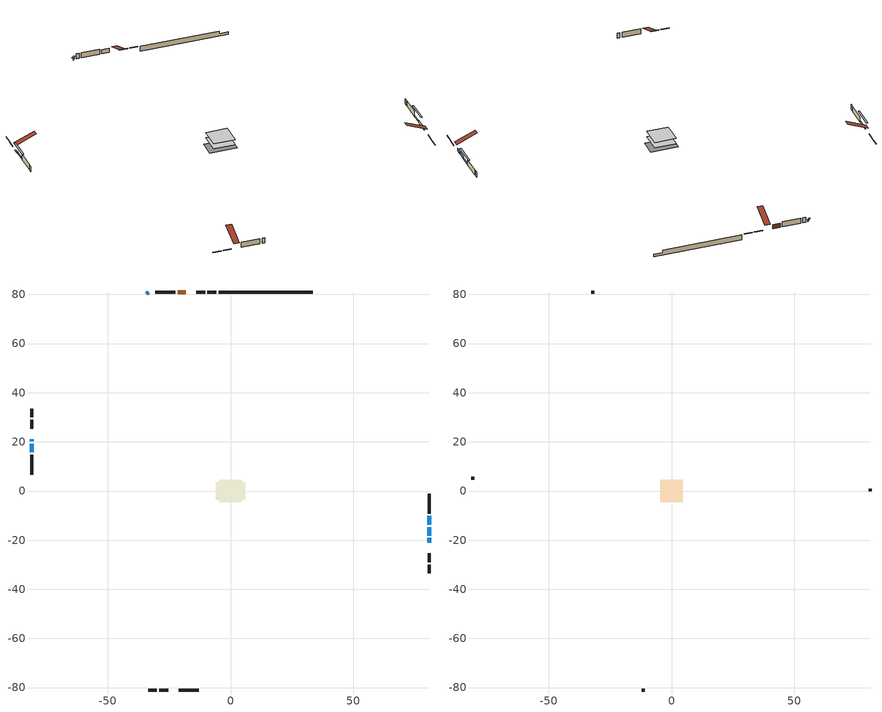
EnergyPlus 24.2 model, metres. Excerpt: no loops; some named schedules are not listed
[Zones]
conditioned space
 floor adiabatic (AdiabaticFloorConstruction): -4.66,-4.66 -4.66,4.66 4.66,4.66 4.66,-4.66 z1.13
 floor foundation (Slab1 construction): -5.94,-3.66 -5.94,3.66 5.94,3.66 5.94,-3.66 z-1.22
 wall outside (RimJoist1 construction): -5.79,80.98 -9.39,80.98 / -33.54,-80.98 -29.94,-80.98 / -80.98,33.54 -80.98,29.94 / 80.98,-33.54 80.98,-29.94 z1.13:1.43
 wall outside (RimJoist2 construction): -10.32,80.98 -13.92,80.98 / -29.01,-80.98 -25.41,-80.98 / -80.98,29.01 -80.98,25.41 / 80.98,-29.01 80.98,-25.41 z1.13:1.43
 wall outside (AdiabaticWallConstruction 1): -18.2,80.98 -21.49,80.98 z1.13:3.16
 wall outside (AdiabaticWallConstruction): 80.98,-21.13 80.98,-19.11 / 80.98,-18.18 80.98,-14.68 z1.13:2.35; -33.54,80.98 -34.17,80.35 z1.13:1.99; -80.98,21.13 -80.98,20.24 z1.13:1.54; 80.98,-13.75 80.98,-10.14 / -80.98,19.31 -80.98,15.7 z1.13:1.76
 wall outside (Wall1 construction): -22.42,80.98 -30.54,80.98 / -21.13,-80.98 -13.01,-80.98 / -80.98,14.78 -80.98,6.66 / 80.98,-9.21 80.98,-1.09 z1.13:3.57
 wall foundation (FoundationWall1 construction): -4.86,80.98,-1.22 -4.86,80.98,1.13 29.7,80.98,1.13 29.7,80.98,-0.06 33.54,80.98,-0.06 33.54,80.98,-1.22
 window (WindowConstruction): 80.98,-21.13 80.98,-19.11 z1.13:2.35
 window (WindowConstruction 1): 80.98,-18.18 80.98,-14.68 z1.13:2.35
 window (WindowConstruction 2): -33.54,80.98 -34.17,80.35 z1.13:1.99
 window (WindowConstruction 3): -80.98,21.13 -80.98,20.24 z1.13:1.54
 window (WindowConstruction 4): 80.98,-13.75 80.98,-10.14 z1.13:1.76
 window (WindowConstruction 5): -80.98,19.31 -80.98,15.7 z1.13:1.76
 door (Door): -18.2,80.98 -21.49,80.98 z1.13:3.16
 ceiling adiabatic (AdiabaticFloorConstruction): 4.66,-4.66 4.66,4.66 -4.66,4.66 -4.66,-4.66 z1.13
attic - vented
 floor to conditioned space (Floor1 construction Reversed): -4.66,-4.66 -4.66,4.66 4.66,4.66 4.66,-4.66 z3.57
 wall outside (Wall2 construction): -31.47,80.98 -32.61,80.98 / -12.08,-80.98 -10.94,-80.98 / -80.98,5.73 -80.98,4.58 / 80.98,-0.16 80.98,0.98 z1.13:3.57
 roof outside (Roof1 construction): -17.27,80.98,3.57 -17.27,72.02,7.3 -14.85,72.02,7.3 -14.85,80.98,3.57; -22.06,-80.98,3.57 -22.06,-72.02,7.3 -24.49,-72.02,7.3 -24.49,-80.98,3.57; -80.98,22.06,3.57 -72.02,22.06,7.3 -72.02,24.49,7.3 -80.98,24.49,3.57; 80.98,-22.06,3.57 72.02,-22.06,7.3 72.02,-24.49,7.3 80.98,-24.49,3.57
shading: -34.38,80.14 -33.33,81.19 -33.76,81.62 -34.81,80.57 z2.29; -80.98,19.94 -80.98,21.43 -81.59,21.43 -81.59,19.94 z1.83; 80.98,-7.09 80.98,-16.8 81.59,-16.8 81.59,-7.09 z4.82; -80.98,12.65 -80.98,22.36 -81.59,22.36 -81.59,12.65 z4.82
[Building]
Building 1: Terrain=Suburbs
[Site:Location]
Kamloops AP_BC: Latitude {deg}=50.7; Longitude {deg}=-120.45; Time Zone {hr}=-8; Elevation {m}=345; Keep Site Location Information=Yes
[Site:GroundTemperature:Shallow]
5.27319, 3.4012, 3.25128, 4.13963, 7.70588, 11.2555, 14.3329, 16.2823, 16.4479, 14.8624, 11.8635, 8.42276
[Site:WaterMainsTemperature]
Calculation Method=Schedule; Temperature Schedule=mains temperature schedule
[Material] Roughness=Rough; Thermal Absorptance=0.9
Name | Thickness {m} | Conductivity {W/m-K} | Density {kg/m3} | Specific Heat {J/kg-K} | Solar Absorptance | Visible Absorptance
asphalt or fiberglass shingles | 0.00635 | 0.162714 | 1121.4 | 1465.45 | 0.4 | 0.4
ceiling loosefill ins | 0.169333 | 0.0480833 | 16.02 | 1046.75 | 0.7 | 0.7
ceiling stud and cavity | 0.1397 | 0.144512 | 65.682 | 1177.47 | 0.7 | 0.7
concrete 4.0 in. | 0.1016 | 1.803125 | 2242.8 | 837.4 | 0.7 | 0.7
concrete 8.0 in. | 0.2032 | 1.803125 | 2242.8 | 837.4 | 0.7 | 0.7
door material | 0.04445 | 0.0451087 | 512.64 | 1214.23 | 0.7 | 0.7
exterior vertical ins | 0.0457286 | 0.029427 | 32.04 | 1214.23 | 0.7 | 0.7
floor covering | 0.0127 | 0.0433444 | 54.468 | 1339.84 | 0.6 | 0.6
floor rigid ins; wall rigid ins | 0.512978 | 0.029427 | 32.04 | 1214.23 | 0.7 | 0.7
floor stud and cavity | 0.1397 | 1.75129 | 37.0049 | 1207.88 | 0.7 | 0.7
furniture material conditioned space 1 | 0.1524 | 0.115458 | 640.8 | 1214.23 | 0.6 | 0.6
gypsum board | 0.0127 | 0.160291 | 801 | 837.4 | 0.6 | 0.6
gypsum board 1 | 0.0127 | 0.160291 | 801 | 837.4 | 0.7 | 0.7
osb sheathing 0.5 in. | 0.0127 | 0.115458 | 512.64 | 1214.23 | 0.7 | 0.7
osb sheathing 0.75 in. | 0.01905 | 0.115458 | 512.64 | 1214.23 | 0.7 | 0.7
osb sheathing 2.0 in. | 0.0508 | 0.115458 | 512.64 | 1214.23 | 0.7 | 0.7
rim joist stud and cavity | 0.0508 | 0.182071 | 50.32683 | 1063.81 | 0.6 | 0.6
rim joist stud and cavity 1 | 0.0508 | 0.0455349 | 125.044 | 1163.47 | 0.6 | 0.6
wall stud and cavity | 0.1397 | 0.117192 | 139.0536 | 1170.24 | 0.7 | 0.7
wall stud and cavity 1 | 0.0889 | 6.9971 | 50.32683 | 1063.81 | 0.6 | 0.6
wall stud and cavity 2 | 0.0889 | 0.380278 | 52.3479 | 1209.89 | 0.7 | 0.7
wall stud and cavity 3 | 0.0889 | 0.391764 | 83.0341 | 1211.67 | 0.7 | 0.7
wood siding | 0.0254 | 0.102417 | 544.68 | 1172.36 | 0.4 | 0.4
wood siding 1 | 0.00254 | 0.102417 | 544.68 | 1172.36 | 0.4 | 0.4
wood siding 2; wood siding 3; wood siding 4 | 0.0254 | 0.102417 | 544.68 | 1172.36 | 0.7 | 0.7
[WindowMaterial:SimpleGlazingSystem]
Name | U-Factor {W/m2-K} | Solar Heat Gain Coefficient
WindowMaterial | 4.627 | 0.62
WindowMaterial 1 | 2.7913 | 0.7
WindowMaterial 2 | 5.1119 | 0.58
WindowMaterial 3 | 5.99143 | 0.51
WindowMaterial 4 | 1.96856 | 0.45
[Construction]
AdiabaticFloorConstruction: floor stud and cavity, floor rigid ins, osb sheathing 0.75 in., floor covering
AdiabaticWallConstruction: wood siding 3, wall rigid ins, wall stud and cavity 2, gypsum board
AdiabaticWallConstruction 1: wood siding 4, wall rigid ins, wall stud and cavity 2, gypsum board
Door: door material
Floor1 construction Reversed: gypsum board, ceiling stud and cavity, ceiling loosefill ins
FoundationWall1 construction: concrete 8.0 in., gypsum board 1
furniture construction conditioned space 1: furniture material conditioned space 1
PartitionWallConstruction: gypsum board, wall stud and cavity 3, gypsum board
RimJoist1 construction: wood siding 2, rim joist stud and cavity
RimJoist2 construction: wood siding 2, osb sheathing 2.0 in., rim joist stud and cavity 1
Roof1 construction: asphalt or fiberglass shingles
Slab1 construction: concrete 4.0 in.
Wall1 construction: wood siding, osb sheathing 0.5 in., wall stud and cavity, gypsum board
Wall2 construction: wood siding 1, wall stud and cavity 1
WindowConstruction: WindowMaterial
WindowConstruction 1: WindowMaterial 1
WindowConstruction 2: WindowMaterial 2
WindowConstruction 3: WindowMaterial 3
WindowConstruction 4; WindowConstruction 5: WindowMaterial 4
[Zone] Multiplier=1; Part of Total Floor Area=Yes
Name | Volume {m3}
attic - vented | 51.9822
conditioned space | 444
[Space]
Name | Zone | Volume {m3}
attic - vented 1 | attic - vented | 51.9822
conditioned space 1 | conditioned space | 444
[ZoneInfiltration:EffectiveLeakageArea]
infil attic - vented 1: Zone or Space=attic - vented 1; Schedule=Always On Discrete; Effective Air Leakage Area {cm2}=3794.62; Stack Coefficient=0.000429154; Wind Coefficient=1.39967e-05
[ZoneMixing]
whole house fan mix: Zone or Space=attic - vented; Schedule=Always On Continuous; Design Flow Rate Calculation Method=Flow/Zone; Design Flow Rate {m3/s}=0; Source Zone or Space=conditioned space
[SurfaceProperty:ExposedFoundationPerimeter]
Slab1: Exposed Perimeter Calculation Method=TotalExposedPerimeter; Total Exposed Perimeter {m}=38.405
[InternalMass] Zone or ZoneList=conditioned space; Space or SpaceList=conditioned space 1
Name | Construction | Surface Area {m2}
furniture mass conditioned space 1 | furniture construction conditioned space 1 | 69.6
partition wall mass | PartitionWallConstruction | 174
[Lights]
interior lighting: Zone or ZoneList or Space or SpaceList=conditioned space 1; Schedule=interior lighting schedule; Design Level Calculation Method=LightingLevel; Lighting Level {W}=343.2; Return Air Fraction=0; Fraction Radiant=0.6; Fraction Visible=0.2; Fraction Replaceable=1
[People]
occupants: Zone or ZoneList or Space or SpaceList=conditioned space 1; Number of People Schedule=occupants schedule; Number of People Calculation Method=People; Number of People=3; Fraction Radiant=0.314171; Sensible Heat Fraction=0.56303; Activity Level Schedule=occupants activity schedule; Carbon Dioxide Generation Rate {m3/s-W}=0; Enable ASHRAE 55 Comfort Warnings=No; Mean Radiant Temperature Calculation Type=EnclosureAveraged
[ElectricEquipment] Zone or ZoneList or Space or SpaceList=conditioned space 1; Design Level Calculation Method=EquipmentLevel
Name | Schedule | Design Level {W} | Fraction Latent | Fraction Radiant | Fraction Lost
clothes dryer | clothes dryer schedule | 140.772 | 0.015 | 0.081 | 0.85
clothes washer | clothes washer schedule | 32.1985 | 0.03 | 0.162 | 0.7
cooking range | cooking range schedule | 215.147 | 0.08 | 0.432 | 0.2
dishwasher | dishwasher schedule | 66.8632 | 0.3 | 0.18 | 0.4
fridge | fridge schedule | 72.9452 | 0 | 0.6 | 0
mech vent bath fan 0 | mech vent bath fan 0 schedule | 50.2 | 0 | 0 | 1
mech vent house fan | mech vent house fan schedule | 0 | 0 | 0 | 1
mech vent house fan cfis | mech vent house fan cfis schedule | 0 | 0 | 0 | 0
mech vent range fan 0 | mech vent range fan 0 schedule | 57 | 0 | 0 | 1
misc plug loads | misc plug loads schedule | 494.7 | 0.045 | 0.513 | 0.1
whole house fan | Always On Discrete | 0 | 0 | 0 | 1
[OtherEquipment] Zone or ZoneList or Space or SpaceList=conditioned space 1; Design Level Calculation Method=EquipmentLevel
Name | Fuel Type | Schedule | Design Level {W} | Fraction Latent | Fraction Radiant | Fraction Lost
clothes dryer 1 | Electricity | clothes dryer schedule | 0 | 0.015 | 0.081 | 0.85
cooking range 1 | Electricity | cooking range schedule | 0 | 0.08 | 0.432 | 0.2
general water use latent | None | general water use schedule | 62.594 | 1 | 0 | 0
general water use sensible | None | general water use schedule | -61.6891 | 0 | 0.6 | 0
mech vent house fan latent load | None | Always On Discrete | 0 | 1 | 0 | 0
mech vent house fan sensible load | None | Always On Discrete | 0 | 0 | 0 | 0
water heater energy adjustment1 | NaturalGas | Always On Discrete | 0.01 | 0 | 0 | 1
[ZoneInfiltration:DesignFlowRate] Zone or ZoneList or Space or SpaceList=conditioned space 1; Schedule=Always On Discrete; Design Flow Rate Calculation Method=Flow/Zone; Design Flow Rate {m3/s}=0
infil flow; natural vent flow; whole house fan flow
[AvailabilityManager:Scheduled]
central ac and furnace airloop Availability Manager: Schedule=Always On Discrete
[Foundation:Kiva]
Foundation Kiva 1: Initial Indoor Air Temperature {C}=18; Wall Height Above Grade {m}=1.13002; Wall Depth Below Slab {m}=0.2032; Custom Block Material Name 1=exterior vertical ins; Custom Block Depth 1 {m}=2.350008; Custom Block X Position 1 {m}=0.2159; Custom Block Z Position 1 {m}=0
[Foundation:Kiva:Settings]
Soil Conductivity {W/m-K}=0.849921; Soil Density {kg/m3}=1842.3; Soil Specific Heat {J/kg-K}=418.7; Ground Solar Absorptivity=0.9; Ground Thermal Absorptivity=0.9; Ground Surface Roughness {m}=0.03; Far-Field Width {m}=40; Deep-Ground Boundary Condition=ZeroFlux; Deep-Ground Depth {m}=40; Minimum Cell Dimension {m}=0.2; Maximum Cell Growth Coefficient=3; Simulation Timestep=Timestep
[Exterior:Lights]
exterior lighting: Schedule=exterior lighting schedule; Design Level {W}=75.6
[EnergyManagementSystem:GlobalVariable]
central_ac_and_furnace_airloop_Fan_RTF
infil_program_Qfan
infil_program_Qinf
natural_vent_program_Qnv
natural_vent_program_Qwhf
[EnergyManagementSystem:Sensor]
Name | Output:Variable or Output:Meter Index Key | Output:Variable or Output:Meter
airflow_gain | infil flow | Infiltration Sensible Heat Gain Energy
airflow_gain_1 | natural vent flow | Infiltration Sensible Heat Gain Energy
airflow_gain_2 | whole house fan flow | Infiltration Sensible Heat Gain Energy
airflow_loss | infil flow | Infiltration Sensible Heat Loss Energy
airflow_loss_1 | natural vent flow | Infiltration Sensible Heat Loss Energy
airflow_loss_2 | whole house fan flow | Infiltration Sensible Heat Loss Energy
clg_load_cond |  | Cooling:EnergyTransfer:Zone:CONDITIONED SPACE
clg_sp_s; clg_sp_s_1 | cooling setpoint | Schedule Value
clothes_dryer_exhaust_0_sch_s | clothes dryer exhaust 0 schedule | Schedule Value
cool_season | cooling season schedule | Schedule Value
htg_load_cond |  | Heating:EnergyTransfer:Zone:CONDITIONED SPACE
htg_sp_s; htg_sp_s_1 | heating setpoint | Schedule Value
ig_ee_conv | clothes dryer | Electric Equipment Convective Heating Energy
ig_ee_conv_2 | cooking range | Electric Equipment Convective Heating Energy
ig_ee_conv_4 | fridge | Electric Equipment Convective Heating Energy
ig_ee_conv_5 | misc plug loads | Electric Equipment Convective Heating Energy
ig_ee_conv_6 | whole house fan | Electric Equipment Convective Heating Energy
ig_ee_rad | clothes dryer | Electric Equipment Radiant Heating Energy
ig_ee_rad_2 | cooking range | Electric Equipment Radiant Heating Energy
ig_ee_rad_4 | fridge | Electric Equipment Radiant Heating Energy
ig_ee_rad_5 | misc plug loads | Electric Equipment Radiant Heating Energy
ig_ee_rad_6 | whole house fan | Electric Equipment Radiant Heating Energy
ig_lgt_conv | interior lighting | Lights Convective Heating Energy
ig_lgt_rad | interior lighting | Lights Radiant Heating Energy
ig_lgt_vis | interior lighting | Lights Visible Radiation Heating Energy
ig_oe_conv | clothes dryer 1 | Other Equipment Convective Heating Energy
ig_oe_conv_1 | cooking range 1 | Other Equipment Convective Heating Energy
ig_oe_conv_2 | general water use latent | Other Equipment Convective Heating Energy
ig_oe_conv_3 | general water use sensible | Other Equipment Convective Heating Energy
ig_oe_conv_4 | water heater energy adjustment1 | Other Equipment Convective Heating Energy
ig_oe_rad | clothes dryer 1 | Other Equipment Radiant Heating Energy
ig_oe_rad_1 | cooking range 1 | Other Equipment Radiant Heating Energy
ig_oe_rad_2 | general water use latent | Other Equipment Radiant Heating Energy
ig_oe_rad_3 | general water use sensible | Other Equipment Radiant Heating Energy
ig_oe_rad_4 | water heater energy adjustment1 | Other Equipment Radiant Heating Energy
ig_ppl_conv | occupants | People Convective Heating Energy
ig_ppl_rad | occupants | People Radiant Heating Energy
im_conv | furniture mass conditioned space 1 | Surface Inside Face Convection Heat Gain Energy
im_conv_1 | partition wall mass | Surface Inside Face Convection Heat Gain Energy
im_ig | furniture mass conditioned space 1 | Surface Inside Face Internal Gains Radiation Heat Gain Energy
im_ig_1 | partition wall mass | Surface Inside Face Internal Gains Radiation Heat Gain Energy
im_lgt | furniture mass conditioned space 1 | Surface Inside Face Lights Radiation Heat Gain Energy
im_lgt_1 | partition wall mass | Surface Inside Face Lights Radiation Heat Gain Energy
im_sol | furniture mass conditioned space 1 | Surface Inside Face Solar Radiation Heat Gain Energy
im_sol_1 | partition wall mass | Surface Inside Face Solar Radiation Heat Gain Energy
im_surf | furniture mass conditioned space 1 | Surface Inside Face Net Surface Thermal Radiation Heat Gain Energy
im_surf_1 | partition wall mass | Surface Inside Face Net Surface Thermal Radiation Heat Gain Energy
mech_vent_bath_fan_0_sch_s | mech vent bath fan 0 schedule | Schedule Value
mech_vent_range_fan_0_sch_s | mech vent range fan 0 schedule | Schedule Value
mv_conv | mech vent bath fan 0 | Electric Equipment Convective Heating Energy
mv_conv_1 | mech vent house fan | Electric Equipment Convective Heating Energy
mv_conv_2 | mech vent house fan cfis | Electric Equipment Convective Heating Energy
mv_conv_3 | mech vent range fan 0 | Electric Equipment Convective Heating Energy
mv_conv_4 | mech vent house fan latent load | Other Equipment Convective Heating Energy
mv_conv_5 | mech vent house fan sensible load | Other Equipment Convective Heating Energy
mv_rad | mech vent bath fan 0 | Electric Equipment Radiant Heating Energy
mv_rad_1 | mech vent house fan | Electric Equipment Radiant Heating Energy
mv_rad_2 | mech vent house fan cfis | Electric Equipment Radiant Heating Energy
mv_rad_3 | mech vent range fan 0 | Electric Equipment Radiant Heating Energy
mv_rad_4 | mech vent house fan latent load | Other Equipment Radiant Heating Energy
mv_rad_5 | mech vent house fan sensible load | Other Equipment Radiant Heating Energy
natural_vent_s | natural vent schedule | Schedule Value
out_pb_s |  | Site Outdoor Air Barometric Pressure
out_wt_s |  | Site Outdoor Air Humidity Ratio
site_vw_s |  | Site Wind Speed
ss_back_out | Window1 | Surface Window Shortwave from Zone Back Out Window Heat Transfer Rate
ss_back_out_1 | Window3 | Surface Window Shortwave from Zone Back Out Window Heat Transfer Rate
ss_back_out_2 | Window4 | Surface Window Shortwave from Zone Back Out Window Heat Transfer Rate
ss_back_out_3 | Window5 | Surface Window Shortwave from Zone Back Out Window Heat Transfer Rate
ss_back_out_4 | Window6 | Surface Window Shortwave from Zone Back Out Window Heat Transfer Rate
ss_back_out_5 | Window8 | Surface Window Shortwave from Zone Back Out Window Heat Transfer Rate
ss_conv | Door1 | Surface Inside Face Convection Heat Gain Energy
ss_conv_1 | Window1 | Surface Inside Face Convection Heat Gain Energy
ss_conv_2 | Window3 | Surface Inside Face Convection Heat Gain Energy
ss_conv_3 | Window4 | Surface Inside Face Convection Heat Gain Energy
ss_conv_4 | Window5 | Surface Inside Face Convection Heat Gain Energy
ss_conv_5 | Window6 | Surface Inside Face Convection Heat Gain Energy
ss_conv_6 | Window8 | Surface Inside Face Convection Heat Gain Energy
ss_ig | Door1 | Surface Inside Face Internal Gains Radiation Heat Gain Energy
ss_ig_1 | Window1 | Surface Inside Face Internal Gains Radiation Heat Gain Energy
ss_ig_2 | Window3 | Surface Inside Face Internal Gains Radiation Heat Gain Energy
ss_ig_3 | Window4 | Surface Inside Face Internal Gains Radiation Heat Gain Energy
ss_ig_4 | Window5 | Surface Inside Face Internal Gains Radiation Heat Gain Energy
ss_ig_5 | Window6 | Surface Inside Face Internal Gains Radiation Heat Gain Energy
ss_ig_6 | Window8 | Surface Inside Face Internal Gains Radiation Heat Gain Energy
ss_lgt | Door1 | Surface Inside Face Lights Radiation Heat Gain Energy
ss_sol | Door1 | Surface Inside Face Solar Radiation Heat Gain Energy
ss_surf | Door1 | Surface Inside Face Net Surface Thermal Radiation Heat Gain Energy
ss_surf_1 | Window1 | Surface Inside Face Net Surface Thermal Radiation Heat Gain Energy
ss_surf_2 | Window3 | Surface Inside Face Net Surface Thermal Radiation Heat Gain Energy
ss_surf_3 | Window4 | Surface Inside Face Net Surface Thermal Radiation Heat Gain Energy
ss_surf_4 | Window5 | Surface Inside Face Net Surface Thermal Radiation Heat Gain Energy
ss_surf_5 | Window6 | Surface Inside Face Net Surface Thermal Radiation Heat Gain Energy
ss_surf_6 | Window8 | Surface Inside Face Net Surface Thermal Radiation Heat Gain Energy
ss_trans_in | Window1 | Surface Window Transmitted Solar Radiation Rate
ss_trans_in_1 | Window3 | Surface Window Transmitted Solar Radiation Rate
ss_trans_in_2 | Window4 | Surface Window Transmitted Solar Radiation Rate
ss_trans_in_3 | Window5 | Surface Window Transmitted Solar Radiation Rate
ss_trans_in_4 | Window6 | Surface Window Transmitted Solar Radiation Rate
ss_trans_in_5 | Window8 | Surface Window Transmitted Solar Radiation Rate
ss_trans_out | Window1 | Surface Inside Face Initial Transmitted Diffuse Transmitted Out Window Solar Radiation Rate
ss_trans_out_1 | Window3 | Surface Inside Face Initial Transmitted Diffuse Transmitted Out Window Solar Radiation Rate
ss_trans_out_2 | Window4 | Surface Inside Face Initial Transmitted Diffuse Transmitted Out Window Solar Radiation Rate
ss_trans_out_3 | Window5 | Surface Inside Face Initial Transmitted Diffuse Transmitted Out Window Solar Radiation Rate
ss_trans_out_4 | Window6 | Surface Inside Face Initial Transmitted Diffuse Transmitted Out Window Solar Radiation Rate
ss_trans_out_5 | Window8 | Surface Inside Face Initial Transmitted Diffuse Transmitted Out Window Solar Radiation Rate
s_conv | Floor1 | Surface Inside Face Convection Heat Gain Energy
s_conv_1 | FoundationWall1 | Surface Inside Face Convection Heat Gain Energy
s_conv_10 | RimJoist2:270 | Surface Inside Face Convection Heat Gain Energy
s_conv_11 | RimJoist2:90 | Surface Inside Face Convection Heat Gain Energy
s_conv_12 | Slab1 | Surface Inside Face Convection Heat Gain Energy
s_conv_13 | Wall1:0 | Surface Inside Face Convection Heat Gain Energy
s_conv_14 | Wall1:180 | Surface Inside Face Convection Heat Gain Energy
s_conv_15 | Wall1:270 | Surface Inside Face Convection Heat Gain Energy
s_conv_16 | Wall1:90 | Surface Inside Face Convection Heat Gain Energy
s_conv_2 | inferred conditioned ceiling | Surface Inside Face Convection Heat Gain Energy
s_conv_3 | inferred conditioned floor | Surface Inside Face Convection Heat Gain Energy
s_conv_4 | RimJoist1:0 | Surface Inside Face Convection Heat Gain Energy
s_conv_5 | RimJoist1:180 | Surface Inside Face Convection Heat Gain Energy
s_conv_6 | RimJoist1:270 | Surface Inside Face Convection Heat Gain Energy
s_conv_7 | RimJoist1:90 | Surface Inside Face Convection Heat Gain Energy
s_conv_8 | RimJoist2:0 | Surface Inside Face Convection Heat Gain Energy
s_conv_9 | RimJoist2:180 | Surface Inside Face Convection Heat Gain Energy
s_ig | Floor1 | Surface Inside Face Internal Gains Radiation Heat Gain Energy
s_ig_1 | FoundationWall1 | Surface Inside Face Internal Gains Radiation Heat Gain Energy
s_ig_10 | RimJoist2:270 | Surface Inside Face Internal Gains Radiation Heat Gain Energy
s_ig_11 | RimJoist2:90 | Surface Inside Face Internal Gains Radiation Heat Gain Energy
s_ig_12 | Slab1 | Surface Inside Face Internal Gains Radiation Heat Gain Energy
s_ig_13 | Wall1:0 | Surface Inside Face Internal Gains Radiation Heat Gain Energy
s_ig_14 | Wall1:180 | Surface Inside Face Internal Gains Radiation Heat Gain Energy
s_ig_15 | Wall1:270 | Surface Inside Face Internal Gains Radiation Heat Gain Energy
s_ig_16 | Wall1:90 | Surface Inside Face Internal Gains Radiation Heat Gain Energy
s_ig_2 | inferred conditioned ceiling | Surface Inside Face Internal Gains Radiation Heat Gain Energy
s_ig_3 | inferred conditioned floor | Surface Inside Face Internal Gains Radiation Heat Gain Energy
s_ig_4 | RimJoist1:0 | Surface Inside Face Internal Gains Radiation Heat Gain Energy
s_ig_5 | RimJoist1:180 | Surface Inside Face Internal Gains Radiation Heat Gain Energy
s_ig_6 | RimJoist1:270 | Surface Inside Face Internal Gains Radiation Heat Gain Energy
s_ig_7 | RimJoist1:90 | Surface Inside Face Internal Gains Radiation Heat Gain Energy
s_ig_8 | RimJoist2:0 | Surface Inside Face Internal Gains Radiation Heat Gain Energy
s_ig_9 | RimJoist2:180 | Surface Inside Face Internal Gains Radiation Heat Gain Energy
s_lgt | Floor1 | Surface Inside Face Lights Radiation Heat Gain Energy
s_lgt_1 | FoundationWall1 | Surface Inside Face Lights Radiation Heat Gain Energy
s_lgt_10 | RimJoist2:270 | Surface Inside Face Lights Radiation Heat Gain Energy
s_lgt_11 | RimJoist2:90 | Surface Inside Face Lights Radiation Heat Gain Energy
s_lgt_12 | Slab1 | Surface Inside Face Lights Radiation Heat Gain Energy
s_lgt_13 | Wall1:0 | Surface Inside Face Lights Radiation Heat Gain Energy
s_lgt_14 | Wall1:180 | Surface Inside Face Lights Radiation Heat Gain Energy
s_lgt_15 | Wall1:270 | Surface Inside Face Lights Radiation Heat Gain Energy
s_lgt_16 | Wall1:90 | Surface Inside Face Lights Radiation Heat Gain Energy
s_lgt_2 | inferred conditioned ceiling | Surface Inside Face Lights Radiation Heat Gain Energy
s_lgt_3 | inferred conditioned floor | Surface Inside Face Lights Radiation Heat Gain Energy
s_lgt_4 | RimJoist1:0 | Surface Inside Face Lights Radiation Heat Gain Energy
s_lgt_5 | RimJoist1:180 | Surface Inside Face Lights Radiation Heat Gain Energy
s_lgt_6 | RimJoist1:270 | Surface Inside Face Lights Radiation Heat Gain Energy
s_lgt_7 | RimJoist1:90 | Surface Inside Face Lights Radiation Heat Gain Energy
s_lgt_8 | RimJoist2:0 | Surface Inside Face Lights Radiation Heat Gain Energy
s_lgt_9 | RimJoist2:180 | Surface Inside Face Lights Radiation Heat Gain Energy
s_sol | Floor1 | Surface Inside Face Solar Radiation Heat Gain Energy
s_sol_1 | FoundationWall1 | Surface Inside Face Solar Radiation Heat Gain Energy
s_sol_10 | RimJoist2:270 | Surface Inside Face Solar Radiation Heat Gain Energy
s_sol_11 | RimJoist2:90 | Surface Inside Face Solar Radiation Heat Gain Energy
s_sol_12 | Slab1 | Surface Inside Face Solar Radiation Heat Gain Energy
s_sol_13 | Wall1:0 | Surface Inside Face Solar Radiation Heat Gain Energy
s_sol_14 | Wall1:180 | Surface Inside Face Solar Radiation Heat Gain Energy
s_sol_15 | Wall1:270 | Surface Inside Face Solar Radiation Heat Gain Energy
s_sol_16 | Wall1:90 | Surface Inside Face Solar Radiation Heat Gain Energy
s_sol_2 | inferred conditioned ceiling | Surface Inside Face Solar Radiation Heat Gain Energy
s_sol_3 | inferred conditioned floor | Surface Inside Face Solar Radiation Heat Gain Energy
s_sol_4 | RimJoist1:0 | Surface Inside Face Solar Radiation Heat Gain Energy
s_sol_5 | RimJoist1:180 | Surface Inside Face Solar Radiation Heat Gain Energy
s_sol_6 | RimJoist1:270 | Surface Inside Face Solar Radiation Heat Gain Energy
